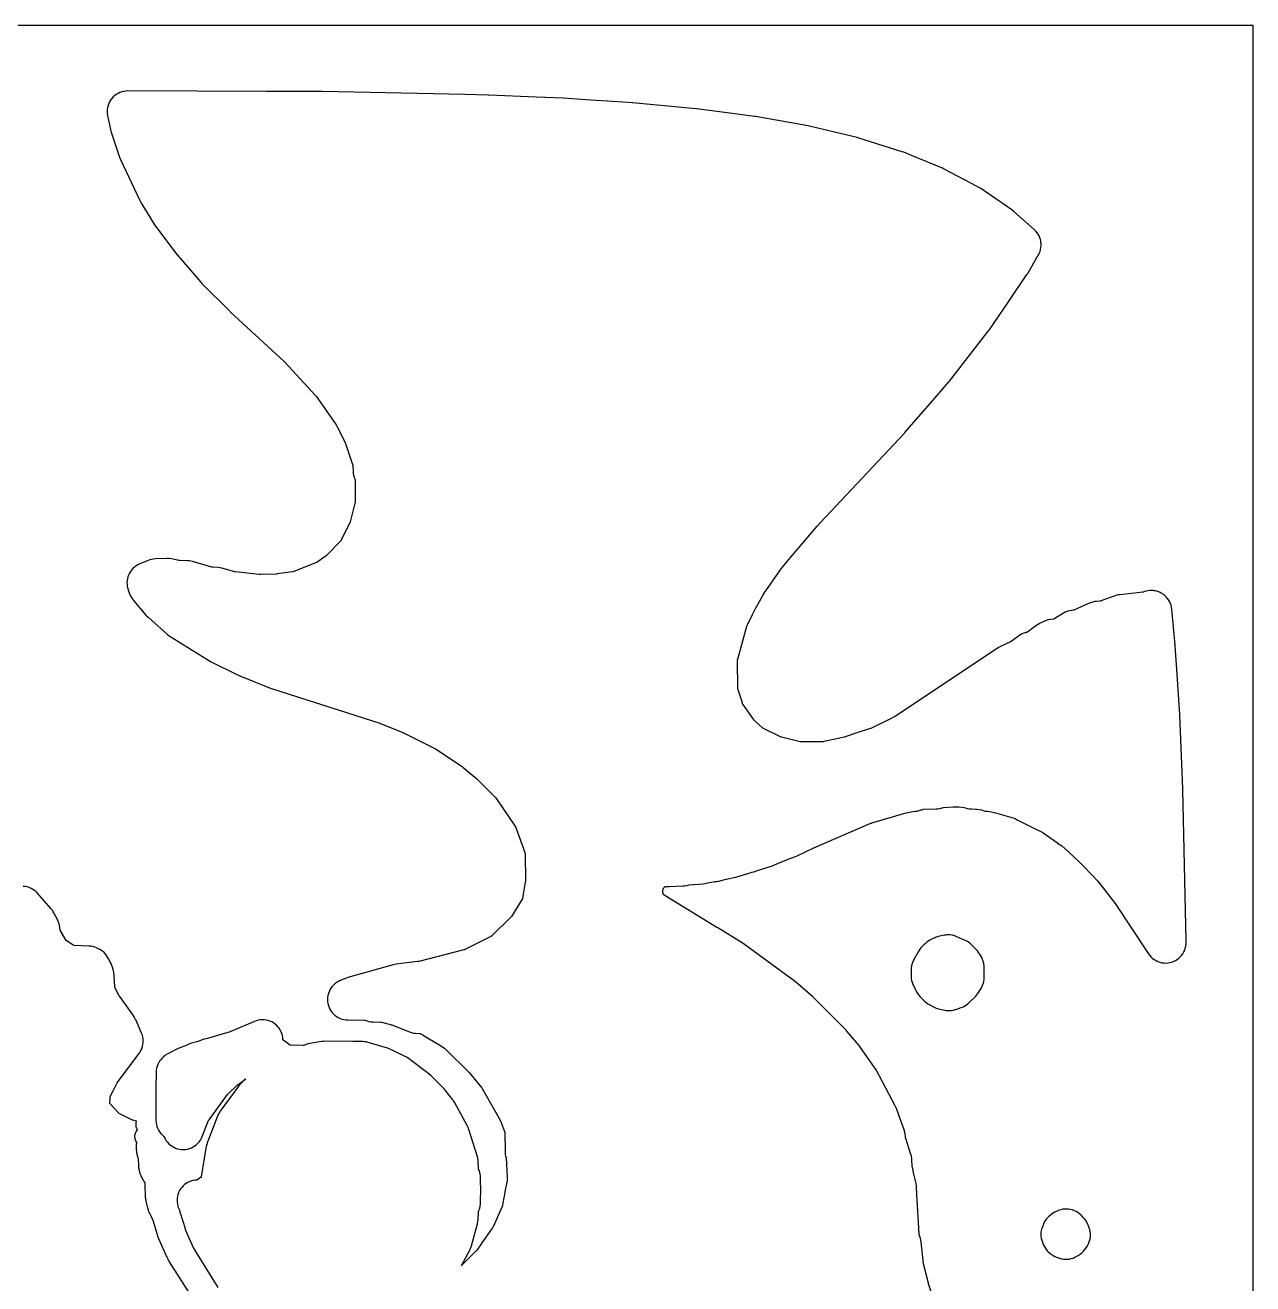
# Model space of a CAD drawing. Header units: millimetres. Extents: x 0 to 300, y 0 to 300.
# Drawn here: x 150 to 300, y 146.2 to 300 of the extents above; entities that cross this region are included whole.
import ezdxf

# ---------------------------------------------------------------- set-up
doc = ezdxf.new("R2010")
doc.units = ezdxf.units.MM
doc.layers.add('CUT', color=7, linetype='CONTINUOUS')

msp = doc.modelspace()

# ---------------------------------------------------------------- linework, layer by layer
at = {"layer": 'CUT'}
for points in [[(299.9192, 0.0008), (299.9021, 0), (0.0614, 0), (0.0501, 0.0006), (0.0029, 0.0029), (0.0006, 0.0501), (0, 0.0614), (0, 299.9386), (0.0006, 299.9499), (0.0029, 299.9971), (0.0501, 299.9994), (0.0614, 300), (299.9021, 300), (299.9192, 299.9992), (299.9606, 299.9971), (299.9634, 299.9386), (299.9634, 0.0614), (299.9606, 0.0029)], [(258.2422, 183.492), (258.2763, 183.2652), (258.3311, 183.0425), (258.4061, 182.8258), (258.5006, 182.6168), (258.8754, 181.8802), (259.0063, 181.6531), (259.1604, 181.441), (259.3149, 181.2693), (259.3358, 181.2461), (259.8654, 180.7166), (260.0603, 180.5411), (260.2726, 180.387), (260.4998, 180.2559), (261.0219, 179.9904), (261.2852, 179.8751), (261.4307, 179.8304), (261.56, 179.7907), (262.1529, 179.6453), (262.3563, 179.6043), (262.4627, 179.5919), (262.5623, 179.5804), (262.6865, 179.5763), (262.6866, 179.5763), (262.7697, 179.5735), (262.8394, 179.5741), (263.0998, 179.59), (263.3572, 179.6329), (263.6086, 179.7024), (263.6616, 179.72), (263.6617, 179.72), (264.3497, 179.9494), (264.5648, 180.0324), (264.7714, 180.1348), (264.9677, 180.2558), (265.152, 180.3943), (265.3227, 180.5493), (266.104, 181.3271), (266.2433, 181.4775), (266.3697, 181.6388), (266.4825, 181.81), (266.8025, 182.3419), (266.91, 182.5403), (266.9992, 182.7476), (267.0693, 182.9621), (267.0945, 183.0721), (267.1197, 183.182), (267.1502, 183.4056), (267.1603, 183.631), (267.1602, 184.79), (267.1458, 185.0579), (267.1028, 185.3227), (267.0316, 185.5814), (267.0059, 185.6583), (266.9808, 185.7336), (266.9536, 185.804), (266.8981, 185.9479), (266.7962, 186.1536), (266.6758, 186.3491), (266.4472, 186.6849), (266.3098, 186.8681), (266.1562, 187.0379), (265.5858, 187.6132), (265.4285, 187.7577), (265.4126, 187.7722), (265.3819, 187.7956), (265.3818, 187.7956), (265.2253, 187.9143), (265.0254, 188.0381), (264.8148, 188.1425), (263.7353, 188.6161), (263.6368, 188.6535), (263.4998, 188.7056), (263.2565, 188.7709), (263.0079, 188.8114), (262.9006, 188.8179), (262.7564, 188.8267), (262.733, 188.8269), (262.5205, 188.82), (262.4096, 188.8069), (262.3094, 188.7951), (262.1011, 188.7524), (261.5265, 188.6087), (261.26, 188.526), (261.1435, 188.475), (261.0044, 188.4142), (260.5183, 188.1683), (260.2922, 188.0387), (260.0808, 187.8862), (259.9239, 187.7461), (259.8865, 187.7126), (259.5712, 187.4), (259.4191, 187.235), (259.2824, 187.0569), (259.1622, 186.8673), (258.5499, 185.7984), (258.4912, 185.6818), (258.4303, 185.561), (258.3365, 185.3123), (258.2696, 185.055), (258.2305, 184.7921), (258.2258, 184.6791), (258.2195, 184.5265), (258.229, 183.721)], [(276.1891, 149.3686), (276.2651, 149.3409), (276.4076, 149.289), (276.4242, 149.2846), (276.4301, 149.2825), (276.4624, 149.2746), (276.6325, 149.23), (276.67, 149.2238), (276.6826, 149.2207), (276.7185, 149.2158), (276.862, 149.1922), (276.9229, 149.1879), (276.9403, 149.1855), (276.97, 149.1846), (277.0939, 149.1758), (277.1817, 149.1778), (277.2001, 149.1772), (277.2204, 149.1787), (277.3264, 149.1811), (277.4462, 149.195), (277.4595, 149.196), (277.4689, 149.1977), (277.5574, 149.208), (277.7848, 149.2561), (278.0069, 149.3253), (278.2215, 149.4147), (278.239, 149.423), (278.3974, 149.4978), (278.6387, 149.6285), (278.8643, 149.7849), (279.0713, 149.965), (279.0759, 149.9694), (279.2722, 150.1601), (279.4539, 150.3565), (279.6135, 150.5712), (279.7493, 150.8017), (279.8433, 150.9829), (279.8452, 150.9866), (279.8935, 151.0914), (279.9435, 151.2001), (280.0214, 151.4219), (280.0781, 151.65), (280.0917, 151.7404), (280.1131, 151.8825), (280.1262, 152.1172), (280.1171, 152.3521), (280.086, 152.5852), (280.0668, 152.6684), (280.0331, 152.8142), (279.9811, 152.9708), (279.959, 153.0373), (279.8782, 153.2468), (279.8161, 153.408), (279.7122, 153.6412), (279.6566, 153.738), (279.5855, 153.8631), (279.4384, 154.0699), (279.271, 154.2608), (278.9784, 154.562), (278.7989, 154.7296), (278.6037, 154.8787), (278.3949, 155.0079), (278.1744, 155.1161), (277.9444, 155.2021), (277.707, 155.2651), (277.4646, 155.3045), (277.4437, 155.3058), (277.4347, 155.3072), (277.3452, 155.312), (277.2195, 155.32), (277.2077, 155.3201), (277.1997, 155.3199), (277.1883, 155.3205), (277.1676, 155.3206), (277, 155.3137), (276.9852, 155.3133), (276.9833, 155.313), (276.9412, 155.3113), (276.8214, 155.2955), (276.7166, 155.2816), (276.4957, 155.2317), (276.2801, 155.162), (276.1682, 155.1142), (276.0718, 155.0731), (275.7499, 154.9181), (275.5766, 154.8223), (275.5397, 154.8027), (275.5338, 154.7987), (275.5045, 154.7825), (275.3282, 154.6574), (275.3056, 154.6418), (275.3024, 154.6391), (275.2758, 154.6202), (275.0994, 154.4625), (275.0913, 154.4555), (275.0889, 154.4531), (275.0668, 154.4334), (274.9963, 154.3629), (274.9657, 154.3331), (274.9557, 154.3223), (274.9248, 154.2914), (274.836, 154.1934), (274.7948, 154.149), (274.7897, 154.1422), (274.7579, 154.107), (274.6102, 153.907), (274.483, 153.6932), (274.3778, 153.4679), (274.2509, 153.157), (274.1711, 152.931), (274.1495, 152.8439), (274.1134, 152.6984), (274.0781, 152.4614), (274.0657, 152.2221), (274.0763, 151.9827), (274.1098, 151.7454), (274.1101, 151.7442), (274.1118, 151.7323), (274.169, 151.4956), (274.2489, 151.2656), (274.3618, 150.9858), (274.4636, 150.7649), (274.5864, 150.5551), (274.729, 150.3581), (274.89, 150.1759), (274.8932, 150.1726), (274.9372, 150.1275), (274.9687, 150.0951), (275.153, 149.9242), (275.3534, 149.7727), (275.5378, 149.6604), (275.568, 149.642), (275.7947, 149.5335), (276.1853, 149.3702)]]:
    msp.add_lwpolyline(points, close=True, dxfattribs=at)
for points in [[(260.8773, 144.5841), (260.3414, 146.1804), (260.3354, 146.1994), (260.3231, 146.2447), (259.7686, 148.4577), (259.7513, 148.5388), (259.7397, 148.6208), (259.4535, 151.3012), (259.4192, 151.5257), (259.3759, 151.7004), (259.3646, 151.7462), (259.3399, 151.8176), (259.2902, 151.9609), (259.2172, 152.1442), (259.2102, 152.1633), (259.1985, 152.2053), (259.1914, 152.2484), (259.1898, 152.2686), (258.9263, 157.0935), (258.8749, 158.0345), (258.8547, 158.243), (258.838, 158.3347), (258.8171, 158.4491), (258.5637, 159.5709), (258.3689, 160.433), (258.3678, 160.4384), (258.3561, 160.522), (258.3547, 160.5411), (258.3541, 160.5529), (258.3179, 161.3195), (258.3077, 161.4299), (258.2975, 161.5409), (258.2714, 161.684), (258.2576, 161.7596), (258.1984, 161.9739), (257.5642, 163.9263), (257.5586, 163.9451), (257.541, 164.0278), (257.5384, 164.0473), (257.5177, 164.2425), (257.4989, 164.42), (257.4485, 164.7198), (257.3622, 165.0113), (257.0815, 165.7828), (256.4217, 167.5962), (256.2814, 167.912), (253.9321, 172.3455), (253.7641, 172.6186), (251.9595, 175.17), (251.822, 175.347), (250.356, 177.069), (250.2629, 177.1702), (250.2267, 177.2096), (246.3426, 181.1228), (246.3005, 181.1622), (246.2118, 181.2454), (244.1021, 183.0862), (243.9332, 183.2211), (237.8752, 187.6468), (237.7118, 187.7565), (234.5882, 189.6811), (234.4983, 189.7304), (228.0468, 193.6935), (228.0323, 193.7029), (228.0027, 193.7251), (227.9862, 193.7583), (227.9796, 193.7742), (227.8946, 193.9937), (227.8889, 194.0097), (227.8788, 194.0448), (227.8786, 194.0815), (227.8796, 194.098), (227.9083, 194.4339), (227.9103, 194.4524), (227.9177, 194.4914), (227.9458, 194.5194), (227.96, 194.5315), (228.1443, 194.6809), (228.1592, 194.6923), (228.1928, 194.7143), (228.2323, 194.7214), (228.251, 194.7233), (228.639, 194.753), (230.3245, 194.7959), (230.5849, 194.8162), (230.8418, 194.8636), (231.0923, 194.9375), (231.103, 194.9413), (232.8607, 195.0756), (233.1899, 195.1229), (234.2545, 195.3492), (234.4277, 195.3574), (234.5851, 195.3745), (234.7318, 195.3905), (234.9062, 195.4315), (235.0296, 195.4605), (235.6353, 195.6426), (236.8231, 195.8951), (237.0489, 195.9542), (238.6579, 196.4569), (238.7663, 196.472), (238.9755, 196.5197), (238.9912, 196.5247), (239.0078, 196.5286), (239.112, 196.5622), (239.112, 196.5623), (239.2043, 196.592), (239.8338, 196.8243), (241.2676, 197.2722), (241.5138, 197.3636), (242.7859, 197.9133), (243.528, 198.1871), (244.104, 198.3996), (244.3108, 198.4866), (246.3245, 199.4426), (253.2941, 202.4546), (253.3615, 202.4813), (253.4305, 202.5039), (255.9248, 203.2378), (257.4403, 203.6836), (258.4131, 203.9068), (258.6931, 203.9245), (258.945, 203.9533), (259.1926, 204.0074), (259.4336, 204.0864), (259.5275, 204.1225), (259.6374, 204.1648), (259.639, 204.1654), (261.2616, 204.2157), (261.5012, 204.2347), (261.7377, 204.2766), (262.157, 204.3718), (263.3419, 204.4613), (263.9516, 204.4642), (264.0879, 204.4625), (264.6825, 204.395), (264.6975, 204.3933), (264.8517, 204.3421), (265.0831, 204.2775), (265.3197, 204.2354), (265.3451, 204.2333), (265.3574, 204.231), (265.6057, 204.21), (266.1168, 204.1923), (266.1369, 204.1892), (266.1855, 204.1816), (266.2301, 204.1747), (266.7978, 204.0865), (267.0065, 204.0144), (267.2709, 203.9541), (267.5403, 203.9229), (267.8354, 203.9048), (268.507, 203.7554), (270.7985, 203.068), (270.87, 203.044), (270.9216, 203.0246), (270.9368, 203.0189), (270.9512, 203.0122), (271.1791, 202.8984), (271.1792, 202.8983), (272.8147, 202.0815), (274.2467, 201.363), (274.251, 201.3607), (274.2801, 201.3434), (274.2931, 201.3352), (274.3167, 201.3205), (274.3478, 201.2997), (275.6827, 200.3491), (276.0926, 200.0572), (276.1151, 200.0411), (276.6125, 199.6869), (277.4616, 198.9873), (278.7864, 197.6983), (279.265, 197.2196), (280.3142, 196.164), (281.0132, 195.3668), (283.1414, 192.6696), (287.2278, 186.499), (287.3747, 186.2995), (287.5406, 186.1155), (287.7238, 185.9488), (287.9227, 185.8011), (288.1352, 185.6738), (288.3593, 185.5681), (288.5927, 185.4851), (288.8332, 185.4257), (289.0784, 185.3903), (289.3259, 185.3794), (289.5732, 185.393), (289.818, 185.4311), (290.0579, 185.4931), (290.2904, 185.5787), (290.5133, 185.6868), (290.7244, 185.8164), (290.9216, 185.9663), (291.1031, 186.135), (291.2669, 186.3208), (291.4116, 186.5219), (291.5356, 186.7363), (291.6378, 186.962), (291.7172, 187.1967), (291.7729, 187.438), (291.8045, 187.6838), (291.8117, 187.9314), (291.8083, 188.0942), (291.4231, 206.6), (291.4222, 206.6274), (291.4213, 206.6559), (291.0299, 215.7173), (291.0293, 215.7275), (291.0269, 215.7717), (290.6699, 221.2597), (290.4812, 224.1593), (290.4756, 224.2306), (290.0613, 228.6447), (290.0335, 228.8388), (290.0267, 228.8859), (290.013, 228.9422), (289.9689, 229.1225), (289.8979, 229.3248), (289.8883, 229.3524), (289.8752, 229.3805), (289.8752, 229.3806), (289.7857, 229.5733), (289.662, 229.7832), (289.5186, 229.9801), (289.3865, 230.1286), (289.3566, 230.1621), (289.2844, 230.2289), (289.1777, 230.3275), (289.1151, 230.3749), (288.9836, 230.4746), (288.8719, 230.5433), (288.7761, 230.6022), (288.5571, 230.7089), (288.3288, 230.7939), (288.226, 230.8211), (288.0933, 230.8562), (287.8936, 230.8887), (287.8528, 230.8953), (287.8015, 230.8986), (287.6097, 230.9108), (287.3662, 230.9026), (287.1247, 230.8707), (286.8875, 230.8155), (286.6567, 230.7374), (286.6203, 230.7231), (286.6047, 230.7174), (286.5699, 230.7072), (286.5459, 230.7024), (286.5343, 230.7001), (286.5182, 230.698), (283.7419, 230.3986), (283.607, 230.3785), (283.539, 230.3683), (283.3393, 230.3214), (283.2199, 230.2828), (283.2198, 230.2828), (283.1441, 230.2584), (282.5368, 230.0341), (282.5367, 230.0341), (281.455, 229.6348), (281.4388, 229.6293), (281.403, 229.6196), (281.3663, 229.6133), (281.3498, 229.6116), (281.2885, 229.6067), (280.8073, 229.5683), (280.6588, 229.5479), (280.5279, 229.53), (280.3801, 229.4924), (280.2545, 229.4604), (279.9907, 229.3605), (279.4231, 229.1081), (279.423, 229.1081), (279.4229, 229.108), (278.1108, 228.5245), (278.0935, 228.5173), (278.0552, 228.5047), (278.0245, 228.4979), (278.0159, 228.496), (277.9974, 228.4933), (277.8163, 228.4715), (277.5559, 228.4262), (277.3525, 228.3681), (277.3017, 228.3535), (277.267, 228.3396), (277.0565, 228.2545), (276.8233, 228.1301), (276.1136, 227.7021), (275.7, 227.4526), (275.6832, 227.4431), (275.6455, 227.4254), (275.6066, 227.4162), (275.6051, 227.4158), (275.5978, 227.4147), (275.5859, 227.4128), (275.2459, 227.3688), (275.0086, 227.3244), (274.9707, 227.3173), (274.703, 227.2354), (274.4461, 227.1241), (273.9142, 226.8572), (273.7448, 226.7639), (273.5831, 226.6577), (273.2982, 226.4544), (272.4166, 225.8254), (272.4021, 225.8155), (272.3736, 225.7989), (272.3697, 225.7967), (272.3598, 225.7932), (272.3342, 225.7841), (272.3174, 225.7795), (272.2446, 225.7611), (272.2235, 225.7558), (272.1128, 225.7223), (272.0004, 225.6884), (271.7844, 225.6004), (271.5776, 225.4927), (271.5562, 225.4789), (271.3817, 225.3662), (271.1774, 225.2203), (270.4378, 224.6922), (270.4343, 224.6899), (270.4334, 224.6893), (270.3649, 224.6481), (270.3636, 224.6474), (270.3487, 224.6397), (269.1491, 224.054), (268.8627, 223.89), (256.2913, 215.5401), (256.2792, 215.5326), (256.2287, 215.5012), (256.1638, 215.4663), (255.6974, 215.2337), (253.5279, 214.1518), (253.4516, 214.117), (253.3731, 214.0877), (251.7162, 213.5352), (251.7161, 213.5352), (251.716, 213.5351), (251.7158, 213.5351), (250.1447, 213.0111), (250.1423, 213.0104), (250.0836, 212.9926), (250.0508, 212.9845), (250.0217, 212.9773), (249.1272, 212.7821), (249.1271, 212.7821), (247.5649, 212.4412), (247.5479, 212.438), (247.5453, 212.4375), (247.4601, 212.4281), (247.4403, 212.4276), (244.7858, 212.418), (244.7795, 212.4182), (244.7634, 212.4186), (244.6671, 212.4298), (244.6451, 212.4344), (243.6666, 212.6693), (242.3943, 212.9747), (242.3737, 212.9802), (242.2873, 213.0117), (242.2842, 213.0131), (242.268, 213.0206), (240.1109, 214.0956), (240.0952, 214.1039), (240.0774, 214.1149), (240.0629, 214.124), (240.0326, 214.1471), (240.0259, 214.1529), (240.0193, 214.1587), (239.2122, 214.9029), (239.0272, 215.0735), (239.0123, 215.088), (238.9537, 215.1554), (238.9415, 215.1721), (237.6668, 217.0126), (237.6572, 217.0272), (237.6568, 217.0278), (237.6377, 217.0621), (237.6339, 217.0708), (237.622, 217.0981), (237.6174, 217.1111), (237.6159, 217.1153), (237.5578, 217.294), (237.0796, 218.7643), (237.0796, 218.7645), (237.0796, 218.7646), (237.0795, 218.7646), (237.0741, 218.7828), (237.0655, 218.8227), (237.0609, 218.8633), (237.0602, 218.8822), (237.0198, 222.4486), (237.0205, 222.4575), (237.0272, 222.4951), (237.0316, 222.5122), (238.1587, 226.5698), (238.1638, 226.5867), (238.1847, 226.6413), (238.2099, 226.697), (238.8456, 227.9838), (238.8456, 227.9839), (239.2782, 228.8594), (239.286, 228.8745), (239.2961, 228.8943), (239.3152, 228.9286), (239.6777, 229.5548), (240.097, 230.2793), (240.0971, 230.2793), (240.396, 230.7957), (240.4028, 230.8069), (240.4235, 230.8409), (240.4529, 230.8848), (242.0538, 233.1587), (242.4311, 233.6947), (242.4632, 233.738), (242.4971, 233.7799), (243.2408, 234.6561), (245.8518, 237.732), (246.741, 238.7796), (246.7411, 238.7797), (246.7412, 238.7798), (247.0483, 239.1416), (247.0485, 239.1418), (247.0684, 239.1647), (247.0871, 239.1851), (247.0891, 239.1873), (257.3989, 250.1401), (257.4667, 250.2151), (261.1014, 254.4037), (261.1014, 254.4038), (261.1015, 254.4038), (262.8353, 256.4018), (262.8569, 256.4282), (262.9238, 256.5098), (267.5222, 262.4489), (267.6451, 262.6076), (267.7335, 262.7293), (270.099, 266.197), (270.0991, 266.1971), (270.0991, 266.1972), (272.3629, 269.5159), (272.4254, 269.6147), (272.457, 269.6648), (273.7591, 271.8964), (273.8454, 272.0625), (273.8723, 272.1143), (273.9635, 272.3422), (274.032, 272.5779), (274.036, 272.5992), (274.077, 272.8193), (274.0906, 272.9765), (274.0981, 273.0638), (274.0968, 273.1716), (274.0951, 273.3093), (274.0801, 273.4452), (274.0681, 273.5533), (274.0173, 273.7935), (273.9698, 273.9435), (273.9431, 274.0275), (273.9041, 274.1185), (273.8464, 274.2531), (273.728, 274.4682), (273.5891, 274.6706), (273.431, 274.8584), (273.2552, 275.0298), (270.7585, 277.2359), (270.5183, 277.4233), (266.728, 280.0263), (266.4871, 280.1725), (265.6132, 280.6375), (262.2596, 282.4221), (262.0356, 282.5274), (258.2612, 284.0788), (257.3266, 284.463), (257.268, 284.4842), (257.1271, 284.5353), (251.8131, 286.2087), (251.7477, 286.2268), (251.6423, 286.2559), (248.8434, 286.9235), (245.7864, 287.6528), (245.6464, 287.6819), (245.6463, 287.6819), (245.6454, 287.6821), (239.2094, 288.8304), (239.18, 288.8349), (239.095, 288.848), (235.7541, 289.2856), (232.0035, 289.7769), (231.9625, 289.7815), (231.9123, 289.7871), (224.195, 290.5112), (224.1334, 290.516), (224.1238, 290.5168), (223.5982, 290.551), (223.598, 290.551), (221.1362, 290.7113), (219.0844, 290.8448), (215.7609, 291.0612), (215.7064, 291.0641), (212.4355, 291.2055), (206.6203, 291.4569), (206.5731, 291.4584), (206.5644, 291.4587), (203.7159, 291.518), (186.2595, 291.8815), (186.2155, 291.882), (179.5049, 291.9038), (179.414, 291.9041), (179.4119, 291.904), (162.5089, 291.9586), (162.2628, 291.9472), (162.0189, 291.9117), (161.7797, 291.8523), (161.5476, 291.7697), (161.3247, 291.6646), (161.1132, 291.5381), (160.9152, 291.3914), (160.7326, 291.2259), (160.5672, 291.0432), (160.4206, 290.8451), (160.2942, 290.6336), (160.1892, 290.4106), (160.1067, 290.1784), (160.0475, 289.9392), (160.0121, 289.6953), (160.0009, 289.4491), (160.014, 289.203), (160.0512, 288.9594), (160.4035, 287.2307), (160.4813, 286.9399), (161.5016, 283.8766), (161.6124, 283.6), (163.9927, 278.5539), (164.1179, 278.3211), (165.6478, 275.8062), (165.7865, 275.6017), (168.2689, 272.3046), (168.3629, 272.1873), (171.4063, 268.6141), (171.5398, 268.4693), (174.9641, 265.0377), (175.0391, 264.9655), (181.6313, 258.8875), (181.6676, 258.8525), (181.7025, 258.816), (185.4142, 254.7617), (185.4651, 254.7023), (185.512, 254.6396), (187.9583, 251.1388), (188.0048, 251.0669), (188.046, 250.9918), (189.0956, 248.9051), (189.1312, 248.8274), (189.1612, 248.7474), (189.9824, 246.2898), (189.9874, 246.2738), (189.9958, 246.2383), (190.001, 246.2021), (190.0022, 246.1858), (190.0431, 245.4201), (190.0712, 245.1568), (190.127, 244.898), (190.2098, 244.6465), (190.2745, 244.4803), (190.2805, 244.4639), (190.2908, 244.4278), (190.2942, 244.3905), (190.2946, 244.373), (190.2918, 241.7301), (190.291, 241.7074), (190.2791, 241.61), (190.2743, 241.5878), (189.705, 239.292), (189.699, 239.2706), (189.6649, 239.1805), (189.6552, 239.1604), (188.5044, 236.9531), (188.4954, 236.9368), (188.4735, 236.9034), (188.4484, 236.8722), (188.4357, 236.8587), (186.8352, 235.2326), (186.8314, 235.2289), (186.7709, 235.1764), (186.7564, 235.1653), (185.6471, 234.3615), (185.6428, 234.3585), (185.6002, 234.3326), (185.577, 234.3211), (185.5556, 234.3121), (182.7881, 233.2225), (182.7671, 233.2149), (182.6736, 233.1905), (182.6516, 233.1868), (180.7611, 232.9263), (180.6931, 232.9189), (180.6249, 232.9155), (178.7143, 232.8731), (178.6366, 232.8739), (178.5591, 232.8798), (175.6851, 233.1921), (175.6802, 233.1927), (175.6074, 233.206), (175.5911, 233.21), (174.0107, 233.6332), (173.766, 233.6858), (173.5172, 233.7136), (172.9093, 233.7509), (172.889, 233.7527), (172.8021, 233.7676), (172.7824, 233.7727), (170.4315, 234.4448), (170.2296, 234.4936), (170.0243, 234.5254), (169.8171, 234.5401), (168.8637, 234.5679), (168.8466, 234.5688), (168.7734, 234.5776), (168.7566, 234.5808), (167.8914, 234.7659), (167.59, 234.8113), (167.2852, 234.8198), (165.8761, 234.7728), (165.652, 234.7552), (165.4303, 234.7176), (165.2129, 234.6602), (165.0016, 234.5834), (163.9797, 234.1596), (163.7532, 234.052), (163.5387, 233.9224), (163.3382, 233.7718), (163.1538, 233.602), (163.1325, 233.5803), (162.9747, 233.4037), (162.8344, 233.2129), (162.7128, 233.0098), (162.6109, 232.796), (162.5298, 232.5736), (162.47, 232.3445), (162.4322, 232.1107), (162.4166, 231.8745), (162.4235, 231.6378), (162.4527, 231.4028), (162.5041, 231.1717), (162.577, 230.9464), (162.7735, 230.4254), (162.8582, 230.2271), (162.9597, 230.0369), (163.0772, 229.8561), (163.2098, 229.6862), (164.7377, 227.8929), (164.9874, 227.639), (167.4216, 225.4931), (167.5851, 225.3607), (167.7591, 225.2426), (172.5039, 222.3059), (172.7055, 222.1936), (175.8266, 220.6401), (176.0119, 220.5571), (180.037, 218.9465), (180.2023, 218.887), (193.3138, 214.6822), (193.3535, 214.6687), (193.3927, 214.6538), (196.1255, 213.5601), (196.1713, 213.5407), (196.2162, 213.5193), (199.9625, 211.6439), (200.0286, 211.6081), (200.0923, 211.5683), (203.3564, 209.3816), (203.405, 209.3472), (203.4519, 209.3104), (205.1689, 207.8925), (205.2135, 207.8537), (205.2562, 207.8128), (207.4172, 205.634), (207.429, 205.6216), (207.476, 205.5647), (207.4859, 205.5508), (209.8965, 202.0247), (209.8994, 202.0202), (209.9247, 201.9759), (209.9357, 201.9518), (209.9442, 201.9297), (211.0258, 198.8934), (211.0322, 198.8738), (211.0424, 198.8305), (211.0478, 198.7864), (211.0486, 198.7657), (211.0881, 195.3773), (211.0879, 195.3605), (211.0823, 195.2885), (211.0799, 195.2719), (210.7512, 193.3127), (210.7477, 193.2948), (210.7375, 193.2569), (210.7201, 193.2218), (210.7109, 193.206), (209.3769, 191.0586), (209.3644, 191.0397), (209.3031, 190.9634), (209.2874, 190.9471), (206.975, 188.6891), (206.961, 188.6761), (206.9286, 188.6504), (206.8938, 188.6281), (206.8769, 188.6191), (203.7082, 187.0223), (203.6894, 187.0135), (203.6057, 186.9823), (203.5857, 186.9767), (198.0579, 185.5863), (197.9826, 185.5699), (197.9064, 185.5584), (195.3126, 185.2533), (195.114, 185.2218), (194.9186, 185.1745), (189.395, 183.5983), (189.1264, 183.5048), (188.4617, 183.2302), (188.2399, 183.1255), (188.0295, 182.9997), (187.8324, 182.8538), (187.6505, 182.6893), (187.4856, 182.5078), (187.3393, 182.311), (187.213, 182.1008), (187.1079, 181.8792), (187.0249, 181.6484), (186.965, 181.4106), (186.9287, 181.1681), (186.9164, 180.9232), (186.928, 180.6782), (186.9637, 180.4356), (187.0229, 180.1976), (187.1051, 179.9666), (187.2096, 179.7448), (187.3353, 179.5342), (187.4811, 179.337), (187.6454, 179.155), (187.8268, 178.99), (188.0235, 178.8435), (188.2336, 178.7171), (188.4551, 178.6118), (188.6858, 178.5287), (188.9236, 178.4687), (189.1661, 178.4322), (189.411, 178.4196), (191.4272, 178.4153), (191.4327, 178.4152), (191.4816, 178.411), (191.5098, 178.4033), (191.5332, 178.3954), (191.7026, 178.3331), (191.9568, 178.2546), (192.218, 178.2037), (192.4831, 178.1807), (193.3918, 178.1507), (193.4108, 178.1496), (193.4924, 178.1385), (193.5111, 178.1345), (194.6101, 177.8703), (194.6917, 177.8476), (194.7714, 177.8192), (196.9329, 176.9605), (197.1768, 176.8779), (197.4278, 176.8208), (197.6835, 176.7898), (198.2078, 176.7536), (198.2246, 176.752), (198.2606, 176.7462), (198.2945, 176.7343), (198.3102, 176.7275), (198.5464, 176.6194), (198.6578, 176.5441), (200.5155, 175.4157), (201.194, 174.9772), (201.3023, 174.8787), (201.3816, 174.8067), (201.3895, 174.7995), (201.4685, 174.7277), (204.0895, 172.1137), (204.2171, 171.9827), (205.7353, 170.1642), (205.7388, 170.1599), (205.7747, 170.1087), (205.8085, 170.0532), (207.5011, 167.1021), (208.0407, 166.1143), (208.1731, 165.7685), (208.5406, 164.8083), (208.5502, 164.778), (208.5517, 164.7729), (208.5605, 164.7347), (208.5621, 164.7201), (208.5626, 164.7097), (208.5632, 164.6959), (208.6128, 162.3054), (208.6331, 162.0352), (208.6825, 161.7687), (208.7304, 161.5711), (208.8535, 159.2105), (208.8502, 158.854), (208.8498, 158.8059), (208.5998, 157.4339), (208.5977, 157.4225), (208.5814, 157.3326), (208.3432, 156.0252), (208.2781, 155.6966), (208.2754, 155.6845), (208.2597, 155.6335), (208.2513, 155.613), (207.1657, 153.1604), (207.1624, 153.1539), (207.1201, 153.0773), (207.0918, 153.0338), (207.0525, 152.9759), (206.1924, 151.7576), (205.776, 151.1679), (205.5605, 150.8627), (205.4454, 150.6997), (205.3905, 150.6219), (205.1476, 150.2779), (205.1269, 150.257), (203.3329, 148.4567), (203.2534, 148.3685), (203.2532, 148.3731), (203.2795, 148.4278), (204.2914, 150.294), (204.399, 150.5231), (204.4142, 150.5556), (204.5061, 150.8297), (205.2386, 153.5243), (205.261, 153.6293), (205.2963, 153.7948), (205.3175, 154.0074), (205.3238, 154.0701), (205.362, 154.9385), (205.3636, 154.9598), (205.3702, 155.0034), (205.3816, 155.046), (205.3887, 155.0662), (205.444, 155.2096), (205.4788, 155.3133), (205.5136, 155.4169), (205.5648, 155.6295), (205.5803, 155.7329), (205.5972, 155.8457), (205.604, 155.9557), (205.6106, 156.064), (205.6226, 156.7383), (205.6318, 157.2612), (205.632, 157.2964), (205.6321, 157.331), (205.6141, 159.0936), (205.5963, 159.3673), (205.5935, 159.383), (205.5485, 159.6374), (205.4715, 159.9007), (205.3871, 160.1396), (205.381, 160.1584), (205.3714, 160.1978), (205.3692, 160.2128), (205.3657, 160.238), (205.3654, 160.2421), (205.3643, 160.2577), (205.3301, 161.0741), (205.3216, 161.1741), (205.3121, 161.287), (205.278, 161.4854), (205.2759, 161.4975), (205.2219, 161.7042), (204.1926, 165.0523), (204.1534, 165.1599), (204.1048, 165.293), (204.071, 165.3626), (203.9929, 165.5234), (202.4602, 168.3072), (202.3557, 168.4801), (202.2852, 168.5779), (202.2376, 168.644), (201.3425, 169.7856), (201.27, 169.8679), (201.1547, 169.9989), (199.5657, 171.6093), (199.5234, 171.6465), (199.3036, 171.8402), (196.9857, 173.6104), (196.7916, 173.7446), (196.5857, 173.8599), (196.5659, 173.8698), (194.6663, 174.8189), (194.4701, 174.9064), (194.4646, 174.9088), (194.2963, 174.9666), (194.2557, 174.9806), (191.8831, 175.6799), (191.6566, 175.7353), (191.5362, 175.7531), (191.4259, 175.7694), (191.2531, 175.7786), (191.1931, 175.7818), (190.0183, 175.7897), (186.5869, 175.8128), (186.403, 175.8062), (186.3742, 175.8051), (186.1629, 175.7794), (185.4872, 175.6679), (184.7645, 175.5486), (184.5392, 175.5006), (184.3193, 175.4321), (184.1067, 175.3437), (184.0557, 175.3197), (184.0023, 175.2976), (183.9446, 175.2964), (182.3806, 175.3384), (182.3609, 175.3394), (182.3191, 175.345), (182.2833, 175.3673), (182.2675, 175.379), (182.0153, 175.576), (181.5163, 175.9658), (181.5025, 175.9772), (181.4748, 176.0034), (181.4698, 176.0412), (181.4669, 176.0894), (181.4654, 176.0893), (181.4489, 176.2848), (181.4052, 176.5233), (181.3386, 176.7564), (181.2497, 176.982), (181.1394, 177.198), (181.0087, 177.4022), (180.8588, 177.5928), (180.6912, 177.7679), (180.5074, 177.9261), (180.3091, 178.0656), (180.0982, 178.1853), (179.8768, 178.284), (179.6468, 178.3608), (179.4105, 178.415), (179.17, 178.446), (178.9276, 178.4536), (178.6857, 178.4376), (178.4465, 178.3983), (178.2121, 178.336), (177.9849, 178.2513), (175.1205, 177.0221), (175.0801, 177.0057), (175.0744, 177.0036), (175.0235, 176.9871), (172.0824, 176.1066), (171.8026, 176.0595), (171.5104, 175.9728), (170.9356, 175.7632), (170.3123, 175.5766), (169.9923, 175.4565), (169.5864, 175.2714), (168.8559, 175.0051), (168.5846, 174.8876), (167.4155, 174.2968), (167.2183, 174.1857), (167.0319, 174.0572), (166.8579, 173.9123), (166.8318, 173.8884), (166.6593, 173.7149), (166.5047, 173.5253), (166.4396, 173.4273), (166.4294, 173.414), (166.4114, 173.3849), (166.3693, 173.3216), (166.3518, 173.2885), (166.3001, 173.2051), (166.192, 172.9845), (166.106, 172.7543), (166.0431, 172.5169), (166.0037, 172.2743), (165.9883, 172.0291), (165.9786, 171.3066), (165.9588, 170.8946), (165.956, 170.7711), (165.9574, 169.7238), (165.928, 167.5296), (165.9605, 167.5296), (165.9622, 166.309), (165.9624, 166.1536), (165.9751, 165.9058), (166.0122, 165.6605), (166.0735, 165.42), (166.1583, 165.1869), (166.2658, 164.9633), (166.395, 164.7514), (166.5445, 164.5534), (166.7129, 164.3712), (166.8985, 164.2066), (166.9533, 164.1626), (166.9788, 164.1026), (167.0866, 163.8801), (167.2158, 163.6694), (167.3651, 163.4725), (167.5332, 163.2913), (167.7183, 163.1276), (167.9187, 162.9829), (168.1324, 162.8588), (168.3573, 162.7563), (168.5912, 162.6766), (168.8319, 162.6203), (169.0769, 162.5881), (169.324, 162.5803), (169.5705, 162.5968), (169.8143, 162.6377), (170.0528, 162.7024), (170.2838, 162.7903), (170.5049, 162.9006), (170.7141, 163.0322), (170.9093, 163.1838), (171.0886, 163.354), (171.2501, 163.541), (171.3925, 163.743), (171.5141, 163.9582), (171.614, 164.1843), (172.2792, 165.9179), (172.3003, 165.9695), (172.3074, 165.9857), (172.3541, 166.0811), (172.4092, 166.172), (172.419, 166.1867), (172.451, 166.2323), (174.7051, 169.2983), (174.738, 169.3412), (174.7487, 169.3545), (174.8199, 169.4356), (174.8318, 169.448), (174.8699, 169.4862), (175.8204, 170.3968), (175.8844, 170.4541), (175.9383, 170.499), (176.006, 170.5517), (176.9074, 171.2042), (176.9372, 171.2236), (176.9128, 171.1978), (176.7141, 171.0074), (176.333, 170.6423), (176.2596, 170.5656), (176.1836, 170.4863), (176.0777, 170.3545), (176.0483, 170.3179), (175.5129, 169.5897), (173.8032, 167.2641), (173.7458, 167.1782), (173.6794, 167.0789), (173.6343, 166.9963), (173.5725, 166.8833), (173.5275, 166.7801), (173.4834, 166.679), (172.7463, 164.758), (172.7463, 164.7579), (172.7463, 164.7578), (172.2329, 163.4199), (172.1554, 163.1836), (172.1321, 163.0776), (172.1019, 162.9407), (171.8621, 161.5213), (171.4779, 159.2476), (171.4744, 159.2296), (171.474, 159.2277), (171.4648, 159.1944), (171.463, 159.1879), (171.44, 159.1694), (171.4308, 159.1619), (171.414, 159.1505), (171.124, 158.9628), (171.0173, 158.8938), (171.0013, 158.884), (170.9668, 158.8662), (170.8961, 158.8595), (170.7936, 158.8549), (170.5522, 158.82), (170.476, 158.8013), (170.3153, 158.7619), (170.2538, 158.7402), (170.0852, 158.6809), (169.8641, 158.5778), (169.6541, 158.4537), (169.4572, 158.3098), (169.4542, 158.3071), (169.2752, 158.1473), (169.11, 157.9678), (169.0099, 157.8353), (168.963, 157.7732), (168.8846, 157.6451), (168.8357, 157.5651), (168.7293, 157.3456), (168.7002, 157.2667), (168.6448, 157.1167), (168.5829, 156.8808), (168.5444, 156.6399), (168.5296, 156.3964), (168.5385, 156.1527), (168.5711, 155.9109), (168.6272, 155.6735), (168.6806, 155.5174), (168.7061, 155.4427), (168.7355, 155.3781), (168.8072, 155.2207), (168.8081, 155.2189), (168.8143, 155.206), (168.8161, 155.2023), (168.8342, 155.1575), (168.8447, 155.1314), (168.8452, 155.1299), (168.8504, 155.1139), (169.272, 153.702), (169.4687, 153.043), (169.5325, 152.8705), (169.5794, 152.7437), (170.0298, 151.7294), (170.6044, 150.4353), (170.6595, 150.3322), (170.775, 150.1158), (173.5376, 145.7378)], [(170.3253, 144.5672), (167.6127, 148.8661), (167.6012, 148.8846), (167.5787, 148.9218), (167.5676, 148.9405), (167.5221, 149.0188), (167.5113, 149.0377), (167.4901, 149.0757), (167.4797, 149.0948), (167.4449, 149.1601), (167.4348, 149.1793), (167.415, 149.2181), (167.4053, 149.2375), (167.3656, 149.3189), (167.3562, 149.3386), (167.3378, 149.378), (167.3288, 149.3978), (166.3248, 151.6588), (166.3172, 151.6764), (166.3022, 151.7117), (166.2948, 151.7294), (166.2648, 151.8033), (166.2577, 151.8211), (166.2439, 151.8568), (166.2371, 151.8747), (166.2145, 151.9358), (166.208, 151.9539), (166.1953, 151.99), (166.1891, 152.0081), (166.1638, 152.0838), (166.1579, 152.102), (166.1464, 152.1386), (166.1407, 152.1569), (165.6114, 153.9295), (165.59, 153.9907), (165.563, 154.0497), (165.3034, 154.5533), (165.2954, 154.5693), (165.2795, 154.6012), (165.2717, 154.6173), (165.2396, 154.6844), (165.232, 154.7005), (165.2171, 154.733), (165.2097, 154.7492), (165.2002, 154.7707), (165.1863, 154.8036), (165.1594, 154.8697), (165.1464, 154.903), (165.0945, 155.0422), (165.0825, 155.0758), (165.0596, 155.1434), (165.0486, 155.1774), (165.0417, 155.1999), (165.0366, 155.217), (165.0267, 155.2513), (165.0218, 155.2684), (165.0021, 155.3402), (164.9976, 155.3574), (164.9886, 155.392), (164.9843, 155.4093), (164.778, 156.26), (164.7746, 156.2744), (164.768, 156.3033), (164.7648, 156.3177), (164.7517, 156.3781), (164.7487, 156.3926), (164.7428, 156.4216), (164.7399, 156.4362), (164.7362, 156.4554), (164.731, 156.4846), (164.7214, 156.5431), (164.7169, 156.5724), (164.6998, 156.6946), (164.696, 156.724), (164.6893, 156.7829), (164.6863, 156.8123), (164.6845, 156.8318), (164.6833, 156.8466), (164.681, 156.8761), (164.6799, 156.8909), (164.6759, 156.9525), (164.6751, 156.9673), (164.6735, 156.9969), (164.6728, 157.0117), (164.6305, 158.0631), (164.63, 158.0778), (164.6291, 158.1073), (164.6288, 158.1221), (164.6279, 158.1835), (164.6277, 158.1983), (164.6276, 158.2278), (164.6277, 158.2425), (164.6278, 158.262), (164.6285, 158.2915), (164.6304, 158.3505), (164.6318, 158.38), (164.6325, 158.392), (164.6329, 158.4658), (164.6318, 158.476), (164.6298, 158.486), (164.6266, 158.4957), (164.6225, 158.5051), (164.5855, 158.569), (164.5209, 158.6684), (164.505, 158.6936), (164.4738, 158.7442), (164.4585, 158.7697), (164.4487, 158.7866), (164.4413, 158.7995), (164.4266, 158.8254), (164.4194, 158.8384), (164.3896, 158.8926), (164.3825, 158.9057), (164.3685, 158.9319), (164.3616, 158.9451), (164.2579, 159.1454), (164.2504, 159.1601), (164.2356, 159.1897), (164.2283, 159.2046), (164.1983, 159.2666), (164.1912, 159.2816), (164.1773, 159.3116), (164.1704, 159.3266), (164.1614, 159.3465), (164.1483, 159.3769), (164.1228, 159.4379), (164.1105, 159.4687), (164.0633, 159.5913), (164.0413, 159.6537), (164.0006, 159.7796), (163.9821, 159.8431), (163.9503, 159.964), (163.9352, 160.0285), (163.9087, 160.1581), (163.8972, 160.2232), (163.878, 160.3532), (163.8736, 160.386), (163.8658, 160.4517), (163.8623, 160.4846), (163.8603, 160.5063), (163.8589, 160.5228), (163.8563, 160.5558), (163.8552, 160.5723), (163.8508, 160.6411), (163.8498, 160.6576), (163.8482, 160.6907), (163.8474, 160.7072), (163.8229, 161.3817), (163.817, 161.4504), (163.8152, 161.4598), (163.7959, 161.526), (163.7941, 161.5312), (163.7889, 161.5469), (163.7785, 161.5783), (163.7734, 161.594), (163.7527, 161.6597), (163.7478, 161.6755), (163.7383, 161.7072), (163.7337, 161.7231), (163.7277, 161.7441), (163.7191, 161.776), (163.7027, 161.8401), (163.695, 161.8723), (163.666, 162.0004), (163.6532, 162.0653), (163.6311, 162.1957), (163.6219, 162.2612), (163.6072, 162.3917), (163.604, 162.4246), (163.5984, 162.4905), (163.596, 162.5235), (163.5948, 162.5453), (163.5939, 162.5618), (163.5925, 162.5949), (163.5919, 162.6114), (163.5899, 162.6803), (163.5895, 162.6968), (163.589, 162.7299), (163.5888, 162.7464), (163.5883, 163.005), (163.5884, 163.0196), (163.5887, 163.0488), (163.5889, 163.0634), (163.5903, 163.1241), (163.5907, 163.1387), (163.5917, 163.1679), (163.5923, 163.1824), (163.5932, 163.2016), (163.5949, 163.2308), (163.599, 163.289), (163.6015, 163.318), (163.6068, 163.3743), (163.61, 163.4451), (163.6094, 163.4549), (163.6079, 163.4647), (163.6054, 163.4742), (163.6019, 163.4834), (163.5975, 163.4922), (163.5694, 163.5364), (163.5105, 163.6406), (163.4622, 163.7502), (163.4251, 163.864), (163.3995, 163.981), (163.3856, 164.1), (163.3838, 164.2197), (163.3938, 164.339), (163.4157, 164.4568), (163.4492, 164.5717), (163.494, 164.6828), (163.5497, 164.7888), (163.6156, 164.8887), (163.6912, 164.9816), (163.7069, 164.9974), (163.6909, 165.0216), (163.6363, 165.1242), (163.5919, 165.2316), (163.5581, 165.3428), (163.5352, 165.4568), (163.5235, 165.5724), (163.523, 165.6886), (163.5337, 165.8044), (163.5556, 165.9185), (163.5884, 166.03), (163.5981, 166.054), (163.1283, 166.1859), (163.1112, 166.1912), (163.0393, 166.2189), (163.0231, 166.2265), (161.4605, 167.0077), (161.4555, 167.0103), (161.4132, 167.0361), (161.3911, 167.0558), (161.3736, 167.0736), (160.3535, 168.1618), (160.3412, 168.1756), (160.3173, 168.2068), (160.3151, 168.246), (160.3155, 168.2645), (160.3451, 168.9532), (160.3465, 168.9728), (160.3527, 169.0147), (160.3676, 169.0544), (160.376, 169.0722), (160.7276, 169.7737), (161.1783, 170.6666), (161.1809, 170.6716), (161.2058, 170.7121), (161.2152, 170.7252), (163.8816, 174.283), (163.9912, 174.4469), (164.0419, 174.5218), (164.1572, 174.7335), (164.2515, 174.9554), (164.324, 175.1853), (164.3741, 175.4211), (164.4012, 175.6606), (164.4038, 175.8213), (164.404, 175.8245), (164.4039, 175.8272), (164.4051, 175.9016), (164.3966, 176.0068), (164.3936, 176.0807), (164.3869, 176.1273), (164.3857, 176.1419), (164.381, 176.1687), (164.3571, 176.3345), (164.2948, 176.5831), (164.2073, 176.8241), (163.6763, 178.082), (163.5632, 178.3153), (163.4618, 178.479), (163.421, 178.5707), (163.3021, 178.8047), (163.1592, 179.0249), (161.5263, 181.2741), (161.509, 181.3009), (161.4951, 181.3235), (161.4589, 181.3893), (160.9466, 182.401), (160.9455, 182.4034), (160.9382, 182.4222), (160.9315, 182.4628), (160.9298, 182.4818), (160.8462, 183.8344), (160.838, 183.9907), (160.8171, 184.2077), (160.7774, 184.422), (160.7191, 184.632), (160.7005, 184.6894), (160.6868, 184.7392), (160.5962, 185.014), (160.5889, 185.033), (160.5835, 185.0495), (160.5087, 185.2501), (160.417, 185.4436), (160.17, 185.9117), (160.0542, 186.1088), (159.9631, 186.2358), (159.9411, 186.2712), (159.7884, 186.4701), (159.6165, 186.6526), (159.4273, 186.8171), (159.2224, 186.9617), (159.0042, 187.0851), (158.8197, 187.1775), (158.7721, 187.1982), (158.7012, 187.2351), (158.4708, 187.3271), (158.2324, 187.3958), (157.9883, 187.4406), (157.7411, 187.4609), (155.9644, 187.5186), (155.9584, 187.519), (155.9474, 187.5231), (155.9343, 187.5295), (155.8016, 187.5984), (154.9757, 188.1468), (154.3014, 189.3258), (154.2922, 189.3436), (154.283, 189.3628), (154.2706, 189.3954), (154.2646, 189.4216), (154.2618, 189.4397), (154.2271, 189.7072), (154.2192, 189.768), (154.2186, 189.7727), (154.1818, 189.9847), (154.127, 190.1927), (154.07, 190.3516), (154.0669, 190.3615), (154.0646, 190.3666), (154.0544, 190.3952), (153.977, 190.5639), (153.9518, 190.6205), (153.4845, 191.5298), (153.4816, 191.5356), (153.379, 191.7163), (153.2617, 191.8879), (153.1306, 192.0491), (151.4841, 193.9107), (151.3104, 194.0884), (151.12, 194.2479), (150.9147, 194.3878), (150.6966, 194.5066), (150.4677, 194.6032), (150.2304, 194.6766), (149.9869, 194.726), (149.7397, 194.7511)]]:
    msp.add_lwpolyline(points, dxfattribs=at)

doc.saveas('drawing.dxf')
